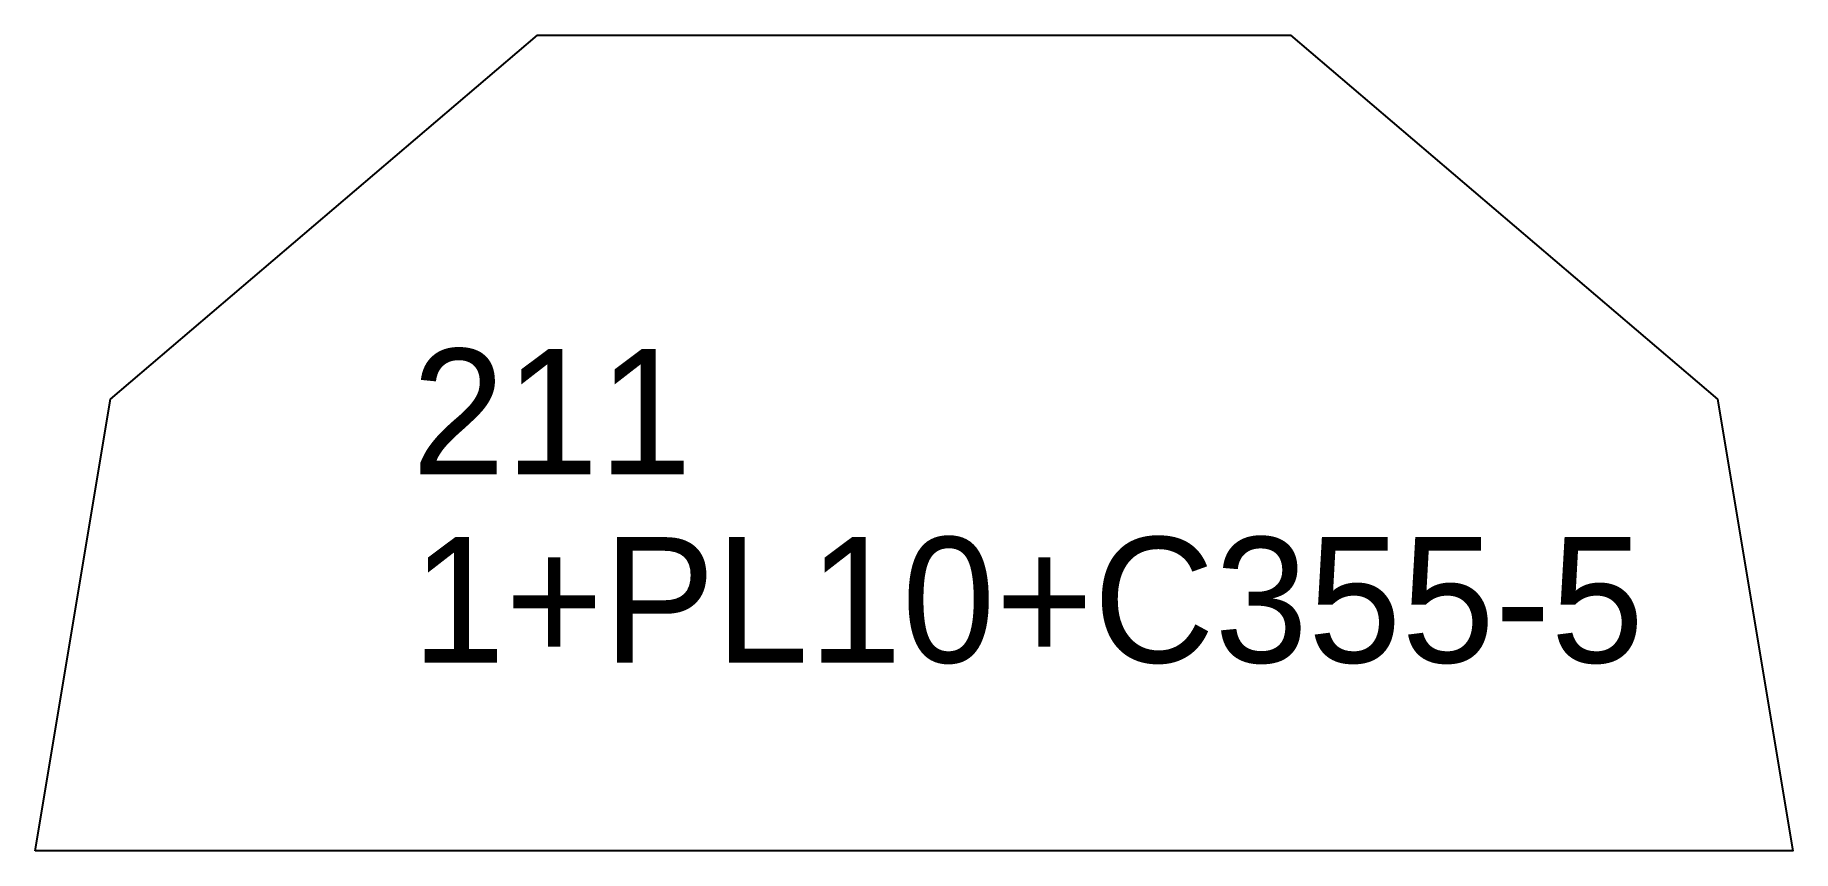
# Model space of a CAD drawing. Extents: x 0 to 140, y 0 to 65.
import ezdxf

# ---------------------------------------------------------------- set-up
doc = ezdxf.new("R2010")
doc.units = 0
for name, color, linetype in [('CUT', 7, 'CONTINUOUS'), ('SCRIBE', 3, 'CONTINUOUS'), ('TEXT', 7, 'CONTINUOUS')]:
    doc.layers.add(name, color=color, linetype=linetype)

msp = doc.modelspace()

# ---------------------------------------------------------------- linework, layer by layer
at = {"layer": 'CUT', "color": 7, "linetype": 'CONTINUOUS'}
msp.add_lwpolyline([(0, 0), (6, 36), (40, 65), (100, 65), (134, 36), (140, 0)], close=True, dxfattribs=at)

# ---------------------------------------------------------------- texts
at = {"layer": 'SCRIBE', "color": 3}
msp.add_text('211', height=10, dxfattribs=at).set_placement((30, 30))
at = {"layer": 'TEXT', "color": 7}
msp.add_text('1+PL10+C355-5', height=10, dxfattribs=at).set_placement((30, 15))

doc.saveas('drawing.dxf')
